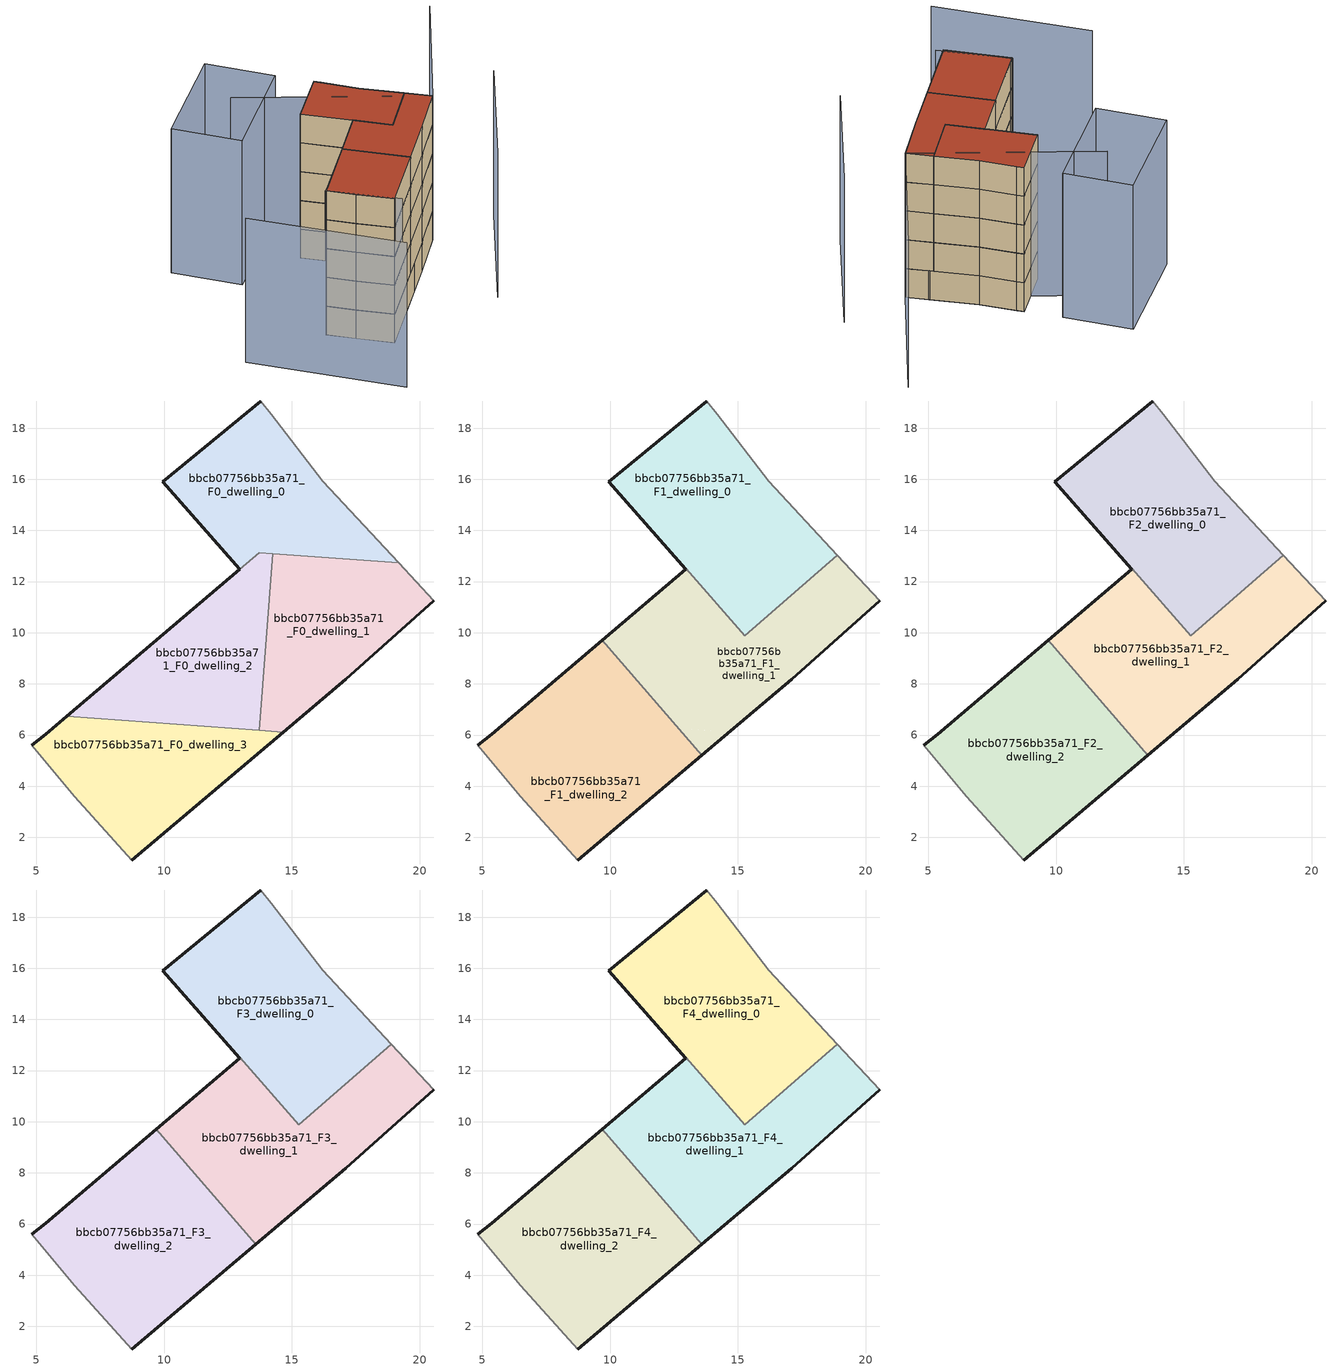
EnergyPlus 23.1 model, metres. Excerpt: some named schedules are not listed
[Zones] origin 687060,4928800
bbcb07756bb35a71_F0_dwelling_0
 floor ground (EU_floor_Construction): 19.17,12.73 16.2,15.92 14.19,18.55 13.79,19.06 9.94,15.91 12.95,12.48 13.72,13.13 z0
 wall outside (EU_wall_Construction): 12.95,12.48 9.94,15.91 13.79,19.06 z0:3
 wall adiabatic (EU_wall_Construction): 13.79,19.06 14.19,18.55 16.2,15.92 19.17,12.73 z0:3
 wall to bbcb07756bb35a71_F0_dwelling_1 (EU_wall_Construction): 19.17,12.73 14.24,13.09 z0:3
 wall to bbcb07756bb35a71_F0_dwelling_2 (EU_wall_Construction): 13.72,13.13 12.96,12.48 / 14.24,13.09 13.73,13.13 z0:3
bbcb07756bb35a71_F0_dwelling_1
 floor ground (EU_floor_Construction): 17.1,8.17 20.55,11.25 19.17,12.73 14.24,13.09 13.73,6.18 14.67,6.12 z0
 wall outside (EU_wall_Construction): 20.55,11.25 17.1,8.17 14.67,6.12 z0:3
 wall adiabatic (EU_wall_Construction): 19.17,12.73 20.55,11.25 z0:3
 wall to bbcb07756bb35a71_F0_dwelling_2 (EU_wall_Construction): 13.73,6.18 14.24,13.09 z0:3
 wall to bbcb07756bb35a71_F0_dwelling_3 (EU_wall_Construction): 14.67,6.12 13.73,6.18 z0:3
bbcb07756bb35a71_F0_dwelling_2
 floor ground (EU_floor_Construction): 13.73,6.18 14.24,13.09 13.72,13.13 6.2,6.74 z0
 wall outside (EU_wall_Construction): 6.2,6.74 12.96,12.48 z0:3
 wall to bbcb07756bb35a71_F0_dwelling_3 (EU_wall_Construction): 13.73,6.18 6.2,6.74 z0:3
bbcb07756bb35a71_F0_dwelling_3
 floor ground (EU_floor_Construction): 14.67,6.12 6.2,6.74 5.38,6.03 4.83,5.6 6.52,3.59 8.74,1.11 z0
 wall outside (EU_wall_Construction): 4.83,5.6 5.38,6.03 6.2,6.74 / 14.67,6.12 8.74,1.11 z0:3
 wall adiabatic (EU_wall_Construction): 8.74,1.11 6.52,3.59 4.83,5.6 z0:3
bbcb07756bb35a71_F1_dwelling_0
 floor to bbcb07756bb35a71_F0_dwelling_0 (EU_floor_Construction): 18.6,12.77 18.89,13.03 16.2,15.92 14.19,18.55 13.79,19.06 9.95,15.91 12.95,12.48 13.72,13.13 z3
 floor to bbcb07756bb35a71_F0_dwelling_1 (EU_floor_Construction): 18.6,12.77 14.24,13.09 14.1,11.22 15.26,9.89 z3
 floor to bbcb07756bb35a71_F0_dwelling_2 (EU_floor_Construction): 14.1,11.22 14.24,13.09 13.73,13.13 12.99,12.51 z3
 wall outside (EU_wall_Construction): 12.95,12.48 9.95,15.91 13.79,19.06 z3:6
 wall adiabatic (EU_wall_Construction): 13.79,19.06 14.19,18.55 16.2,15.92 18.89,13.03 z3:6
 wall to bbcb07756bb35a71_F1_dwelling_1 (EU_wall_Construction): 18.89,13.03 15.26,9.89 / 15.26,9.88 12.99,12.51 12.95,12.48 z3:6
bbcb07756bb35a71_F1_dwelling_1
 floor to bbcb07756bb35a71_F0_dwelling_1 (EU_floor_Construction): 17.1,8.17 20.55,11.25 19.17,12.73 18.6,12.77 15.26,9.89 14.1,11.22 13.73,6.18 14.67,6.12 z3
 floor to bbcb07756bb35a71_F0_dwelling_0 (EU_floor_Construction): 19.17,12.73 18.89,13.03 18.6,12.77 z3
 floor to bbcb07756bb35a71_F0_dwelling_2 (EU_floor_Construction): 13.73,6.18 14.1,11.22 12.99,12.51 9.7,9.71 12.68,6.26 z3
 floor to bbcb07756bb35a71_F0_dwelling_3 (EU_floor_Construction): 14.67,6.12 12.68,6.26 13.6,5.21 z3
 wall outside (EU_wall_Construction): 9.7,9.71 12.95,12.48 / 20.55,11.25 17.1,8.17 13.6,5.21 z3:6
 wall to bbcb07756bb35a71_F1_dwelling_2 (EU_wall_Construction): 13.6,5.21 9.7,9.71 z3:6
 wall adiabatic (EU_wall_Construction): 18.89,13.03 20.55,11.25 z3:6
bbcb07756bb35a71_F1_dwelling_2
 floor to bbcb07756bb35a71_F0_dwelling_2 (EU_floor_Construction): 12.68,6.26 9.7,9.71 6.2,6.74 z3
 floor to bbcb07756bb35a71_F0_dwelling_3 (EU_floor_Construction): 13.6,5.21 12.68,6.26 6.2,6.74 5.38,6.03 4.83,5.6 6.52,3.59 8.74,1.11 z3
 wall outside (EU_wall_Construction): 4.83,5.6 5.38,6.03 9.7,9.71 / 13.6,5.21 8.74,1.11 z3:6
 wall adiabatic (EU_wall_Construction): 8.74,1.11 6.52,3.59 4.83,5.6 z3:6
bbcb07756bb35a71_F2_dwelling_0
 floor to bbcb07756bb35a71_F1_dwelling_0 (EU_floor_Construction): 18.89,13.03 16.2,15.92 14.19,18.55 13.79,19.06 9.95,15.91 12.95,12.48 12.99,12.51 15.26,9.88 z6
 wall outside (EU_wall_Construction): 12.95,12.48 9.95,15.91 13.79,19.06 z6:9
 wall adiabatic (EU_wall_Construction): 13.79,19.06 14.19,18.55 16.2,15.92 18.89,13.03 z6:9
 wall to bbcb07756bb35a71_F2_dwelling_1 (EU_wall_Construction): 18.89,13.03 15.26,9.89 / 15.26,9.88 12.99,12.51 12.95,12.48 z6:9
bbcb07756bb35a71_F2_dwelling_1
 floor to bbcb07756bb35a71_F1_dwelling_1 (EU_floor_Construction): 17.1,8.17 20.55,11.25 18.89,13.03 15.26,9.89 12.99,12.51 12.95,12.48 9.7,9.71 13.6,5.21 z6
 wall outside (EU_wall_Construction): 9.7,9.71 12.95,12.48 / 20.55,11.25 17.1,8.17 13.6,5.21 z6:9
 wall to bbcb07756bb35a71_F2_dwelling_2 (EU_wall_Construction): 13.6,5.21 9.7,9.71 z6:9
 wall adiabatic (EU_wall_Construction): 18.89,13.03 20.55,11.25 z6:9
bbcb07756bb35a71_F2_dwelling_2
 floor to bbcb07756bb35a71_F1_dwelling_2 (EU_floor_Construction): 13.6,5.21 9.7,9.71 5.38,6.03 4.83,5.6 6.52,3.59 8.74,1.11 z6
 wall outside (EU_wall_Construction): 4.83,5.6 5.38,6.03 9.7,9.71 / 13.6,5.21 8.74,1.11 z6:9
 wall adiabatic (EU_wall_Construction): 8.74,1.11 6.52,3.59 4.83,5.6 z6:9
bbcb07756bb35a71_F3_dwelling_0
 floor to bbcb07756bb35a71_F2_dwelling_0 (EU_floor_Construction): 18.89,13.03 16.2,15.92 14.19,18.55 13.79,19.06 9.95,15.91 12.95,12.48 12.99,12.51 15.26,9.88 z9
 wall outside (EU_wall_Construction): 12.95,12.48 9.95,15.91 13.79,19.06 z9:12
 wall adiabatic (EU_wall_Construction): 13.79,19.06 14.19,18.55 16.2,15.92 18.89,13.03 z9:12
 wall to bbcb07756bb35a71_F3_dwelling_1 (EU_wall_Construction): 18.89,13.03 15.26,9.89 / 15.26,9.88 12.99,12.51 12.95,12.48 z9:12
bbcb07756bb35a71_F3_dwelling_1
 floor to bbcb07756bb35a71_F2_dwelling_1 (EU_floor_Construction): 17.1,8.17 20.55,11.25 18.89,13.03 15.26,9.89 12.99,12.51 12.95,12.48 9.7,9.71 13.6,5.21 z9
 wall outside (EU_wall_Construction): 9.7,9.71 12.95,12.48 / 20.55,11.25 17.1,8.17 13.6,5.21 z9:12
 wall to bbcb07756bb35a71_F3_dwelling_2 (EU_wall_Construction): 13.6,5.21 9.7,9.71 z9:12
 wall adiabatic (EU_wall_Construction): 18.89,13.03 20.55,11.25 z9:12
bbcb07756bb35a71_F3_dwelling_2
 floor to bbcb07756bb35a71_F2_dwelling_2 (EU_floor_Construction): 13.6,5.21 9.7,9.71 5.38,6.03 4.83,5.6 6.52,3.59 8.74,1.11 z9
 wall outside (EU_wall_Construction): 4.83,5.6 5.38,6.03 9.7,9.71 / 13.6,5.21 8.74,1.11 z9:12
 wall adiabatic (EU_wall_Construction): 8.74,1.11 6.52,3.59 4.83,5.6 z9:12
bbcb07756bb35a71_F4_dwelling_0
 floor to bbcb07756bb35a71_F3_dwelling_0 (EU_floor_Construction): 18.89,13.03 16.2,15.92 14.19,18.55 13.79,19.06 9.95,15.91 12.95,12.48 12.99,12.51 15.26,9.88 z12
 wall outside (EU_wall_Construction): 12.95,12.48 9.95,15.91 13.79,19.06 z12:15
 wall adiabatic (EU_wall_Construction): 13.79,19.06 14.19,18.55 16.2,15.92 18.89,13.03 z12:15
 wall to bbcb07756bb35a71_F4_dwelling_1 (EU_wall_Construction): 18.89,13.03 15.26,9.89 / 15.26,9.88 12.99,12.51 12.95,12.48 z12:15
 roof outside (EU_roof_Construction): 16.2,15.92 18.89,13.03 15.26,9.88 12.99,12.51 12.95,12.48 9.95,15.91 13.79,19.06 14.19,18.55 z15
bbcb07756bb35a71_F4_dwelling_1
 floor to bbcb07756bb35a71_F3_dwelling_1 (EU_floor_Construction): 17.1,8.17 20.55,11.25 18.89,13.03 15.26,9.89 12.99,12.51 12.95,12.48 9.7,9.71 13.6,5.21 z12
 wall outside (EU_wall_Construction): 9.7,9.71 12.95,12.48 / 20.55,11.25 17.1,8.17 13.6,5.21 z12:15
 wall to bbcb07756bb35a71_F4_dwelling_2 (EU_wall_Construction): 13.6,5.21 9.7,9.71 z12:15
 wall adiabatic (EU_wall_Construction): 18.89,13.03 20.55,11.25 z12:15
 roof outside (EU_roof_Construction): 18.89,13.03 20.55,11.25 17.1,8.17 13.6,5.21 9.7,9.71 12.95,12.48 12.99,12.51 15.26,9.89 z15
bbcb07756bb35a71_F4_dwelling_2
 floor to bbcb07756bb35a71_F3_dwelling_2 (EU_floor_Construction): 13.6,5.21 9.7,9.71 5.38,6.03 4.83,5.6 6.52,3.59 8.74,1.11 z12
 wall outside (EU_wall_Construction): 4.83,5.6 5.38,6.03 9.7,9.71 / 13.6,5.21 8.74,1.11 z12:15
 wall adiabatic (EU_wall_Construction): 8.74,1.11 6.52,3.59 4.83,5.6 z12:15
 roof outside (EU_roof_Construction): 9.7,9.71 13.6,5.21 8.74,1.11 6.52,3.59 4.83,5.6 5.38,6.03 z15
shading: -3.03,6.51 5.63,-4.64 / 4.77,5.66 9.29,0.78 / 19.78,1.16 26.89,11.03 / 28.34,21.88 20.54,11.25 / 20.54,11.25 6.7,21.41 / 3.64,15.78 -0.06,20.83 / -0.06,20.83 8,26.73 / 8,26.73 11.69,21.68 / 11.69,21.68 3.64,15.78 z0:15
[Building]
EU S2 Campaign: North Axis=0; Terrain=City; Solar Distribution=FullExterior
[Site:Location]
Bologna: Latitude=44.5; Longitude=11.25; Time Zone=1; Elevation=37
[SizingPeriod:WeatherFileDays]
AnnualSizingPeriod: Begin Month=1; Begin Day of Month=1; End Month=12; End Day of Month=31; Day of Week for Start Day=Monday; Use Weather File Daylight Saving Period=No; Use Weather File Rain and Snow Indicators=No
[MATERIAL]
EU_InternalMass_Material: Roughness=MediumRough; Thickness=0.1; Conductivity=1; Density=1800; Specific Heat=900; Thermal Absorptance=0.9; Solar Absorptance=0.7; Visible Absorptance=0.7
[MATERIAL:NOMASS] Roughness=MediumRough; Thermal Absorptance=0.9; Solar Absorptance=0.7; Visible Absorptance=0.7
Name | Thermal Resistance
EU_wall_NoMass | 0.905828
EU_roof_NoMass | 0.37593
EU_floor_NoMass | 0.67114
[CONSTRUCTION]
EU_wall_Construction: EU_wall_NoMass
EU_roof_Construction: EU_roof_NoMass
EU_floor_Construction: EU_floor_NoMass
EU_InternalMass_Construction: EU_InternalMass_Material
[ZONE] Type=1; Multiplier=1; Ceiling Height=autocalculate; Floor Area=autocalculate; Part of Total Floor Area=Yes
Name | Volume
bbcb07756bb35a71_F0_dwelling_0 | 86.926
bbcb07756bb35a71_F1_dwelling_0; bbcb07756bb35a71_F2_dwelling_0; bbcb07756bb35a71_F3_dwelling_0; bbcb07756bb35a71_F4_dwelling_0 | 114.656
bbcb07756bb35a71_F0_dwelling_1; bbcb07756bb35a71_F0_dwelling_3 | 85.3967
bbcb07756bb35a71_F1_dwelling_1; bbcb07756bb35a71_F2_dwelling_1; bbcb07756bb35a71_F3_dwelling_1; bbcb07756bb35a71_F4_dwelling_1 | 113.115
bbcb07756bb35a71_F0_dwelling_2 | 83.8689
bbcb07756bb35a71_F1_dwelling_2; bbcb07756bb35a71_F2_dwelling_2; bbcb07756bb35a71_F3_dwelling_2; bbcb07756bb35a71_F4_dwelling_2 | 113.865
[INTERNALMASS] Construction=EU_InternalMass_Construction
Name | Zone or ZoneList | Surface Area
bbcb07756bb35a71_F0_dwelling_0_EU_InternalMass | bbcb07756bb35a71_F0_dwelling_0 | 28.9767
bbcb07756bb35a71_F0_dwelling_1_EU_InternalMass | bbcb07756bb35a71_F0_dwelling_1 | 28.4665
bbcb07756bb35a71_F0_dwelling_2_EU_InternalMass | bbcb07756bb35a71_F0_dwelling_2 | 27.9644
bbcb07756bb35a71_F0_dwelling_3_EU_InternalMass | bbcb07756bb35a71_F0_dwelling_3 | 28.4658
bbcb07756bb35a71_F1_dwelling_0_EU_InternalMass | bbcb07756bb35a71_F1_dwelling_0 | 38.2222
bbcb07756bb35a71_F1_dwelling_1_EU_InternalMass | bbcb07756bb35a71_F1_dwelling_1 | 37.697
bbcb07756bb35a71_F1_dwelling_2_EU_InternalMass | bbcb07756bb35a71_F1_dwelling_2 | 37.955
bbcb07756bb35a71_F2_dwelling_0_EU_InternalMass | bbcb07756bb35a71_F2_dwelling_0 | 38.2222
bbcb07756bb35a71_F2_dwelling_1_EU_InternalMass | bbcb07756bb35a71_F2_dwelling_1 | 37.697
bbcb07756bb35a71_F2_dwelling_2_EU_InternalMass | bbcb07756bb35a71_F2_dwelling_2 | 37.955
bbcb07756bb35a71_F3_dwelling_0_EU_InternalMass | bbcb07756bb35a71_F3_dwelling_0 | 38.2222
bbcb07756bb35a71_F3_dwelling_1_EU_InternalMass | bbcb07756bb35a71_F3_dwelling_1 | 37.697
bbcb07756bb35a71_F3_dwelling_2_EU_InternalMass | bbcb07756bb35a71_F3_dwelling_2 | 37.955
bbcb07756bb35a71_F4_dwelling_0_EU_InternalMass | bbcb07756bb35a71_F4_dwelling_0 | 38.2222
bbcb07756bb35a71_F4_dwelling_1_EU_InternalMass | bbcb07756bb35a71_F4_dwelling_1 | 37.697
bbcb07756bb35a71_F4_dwelling_2_EU_InternalMass | bbcb07756bb35a71_F4_dwelling_2 | 37.955
[OTHEREQUIPMENT] Fuel Type=Electricity; Design Level Calculation Method=Watts/Area; Power per Zone Floor Area=1; Fraction Latent=0; Fraction Radiant=0; Fraction Lost=0; Carbon Dioxide Generation Rate=0; EndUse Subcategory=EU_Step8_InternalGains
Name | Zone or ZoneList or Space or SpaceList | Schedule
EU_Step8_InternalGain_bbcb07756bb35a71_F0_dwelling_0_f000 | bbcb07756bb35a71_F0_dwelling_0 | EU_Step8_GainSchedule_bbcb07756bb35a71_F0_dwelling_0_f000
EU_Step8_InternalGain_bbcb07756bb35a71_F0_dwelling_1_f000 | bbcb07756bb35a71_F0_dwelling_1 | EU_Step8_GainSchedule_bbcb07756bb35a71_F0_dwelling_1_f000
EU_Step8_InternalGain_bbcb07756bb35a71_F0_dwelling_2_f000 | bbcb07756bb35a71_F0_dwelling_2 | EU_Step8_GainSchedule_bbcb07756bb35a71_F0_dwelling_2_f000
EU_Step8_InternalGain_bbcb07756bb35a71_F0_dwelling_3_f000 | bbcb07756bb35a71_F0_dwelling_3 | EU_Step8_GainSchedule_bbcb07756bb35a71_F0_dwelling_3_f000
EU_Step8_InternalGain_bbcb07756bb35a71_F1_dwelling_0_f000 | bbcb07756bb35a71_F1_dwelling_0 | EU_Step8_GainSchedule_bbcb07756bb35a71_F1_dwelling_0_f000
EU_Step8_InternalGain_bbcb07756bb35a71_F1_dwelling_1_f000 | bbcb07756bb35a71_F1_dwelling_1 | EU_Step8_GainSchedule_bbcb07756bb35a71_F1_dwelling_1_f000
EU_Step8_InternalGain_bbcb07756bb35a71_F1_dwelling_2_f000 | bbcb07756bb35a71_F1_dwelling_2 | EU_Step8_GainSchedule_bbcb07756bb35a71_F1_dwelling_2_f000
EU_Step8_InternalGain_bbcb07756bb35a71_F2_dwelling_0_f000 | bbcb07756bb35a71_F2_dwelling_0 | EU_Step8_GainSchedule_bbcb07756bb35a71_F2_dwelling_0_f000
EU_Step8_InternalGain_bbcb07756bb35a71_F2_dwelling_1_f000 | bbcb07756bb35a71_F2_dwelling_1 | EU_Step8_GainSchedule_bbcb07756bb35a71_F2_dwelling_1_f000
EU_Step8_InternalGain_bbcb07756bb35a71_F2_dwelling_2_f000 | bbcb07756bb35a71_F2_dwelling_2 | EU_Step8_GainSchedule_bbcb07756bb35a71_F2_dwelling_2_f000
EU_Step8_InternalGain_bbcb07756bb35a71_F3_dwelling_0_f000 | bbcb07756bb35a71_F3_dwelling_0 | EU_Step8_GainSchedule_bbcb07756bb35a71_F3_dwelling_0_f000
EU_Step8_InternalGain_bbcb07756bb35a71_F3_dwelling_1_f000 | bbcb07756bb35a71_F3_dwelling_1 | EU_Step8_GainSchedule_bbcb07756bb35a71_F3_dwelling_1_f000
EU_Step8_InternalGain_bbcb07756bb35a71_F3_dwelling_2_f000 | bbcb07756bb35a71_F3_dwelling_2 | EU_Step8_GainSchedule_bbcb07756bb35a71_F3_dwelling_2_f000
EU_Step8_InternalGain_bbcb07756bb35a71_F4_dwelling_0_f000 | bbcb07756bb35a71_F4_dwelling_0 | EU_Step8_GainSchedule_bbcb07756bb35a71_F4_dwelling_0_f000
EU_Step8_InternalGain_bbcb07756bb35a71_F4_dwelling_1_f000 | bbcb07756bb35a71_F4_dwelling_1 | EU_Step8_GainSchedule_bbcb07756bb35a71_F4_dwelling_1_f000
EU_Step8_InternalGain_bbcb07756bb35a71_F4_dwelling_2_f000 | bbcb07756bb35a71_F4_dwelling_2 | EU_Step8_GainSchedule_bbcb07756bb35a71_F4_dwelling_2_f000
[ZONEVENTILATION:DESIGNFLOWRATE] Schedule=EU_AlwaysOn; Design Flow Rate Calculation Method=AirChanges/Hour; Air Changes per Hour=0.73129; Ventilation Type=Natural; Fan Pressure Rise=0; Fan Total Efficiency=1; Constant Term Coefficient=1; Temperature Term Coefficient=0; Velocity Term Coefficient=0; Velocity Squared Term Coefficient=0; Minimum Indoor Temperature=-100; Maximum Indoor Temperature=100; Delta Temperature=-100; Minimum Outdoor Temperature=-100; Maximum Outdoor Temperature=100; Maximum Wind Speed=40
Name | Zone or ZoneList or Space or SpaceList
EU_ConstantAir_bbcb07756bb35a71_F0_dwelling_0 | bbcb07756bb35a71_F0_dwelling_0
EU_ConstantAir_bbcb07756bb35a71_F0_dwelling_1 | bbcb07756bb35a71_F0_dwelling_1
EU_ConstantAir_bbcb07756bb35a71_F0_dwelling_2 | bbcb07756bb35a71_F0_dwelling_2
EU_ConstantAir_bbcb07756bb35a71_F0_dwelling_3 | bbcb07756bb35a71_F0_dwelling_3
EU_ConstantAir_bbcb07756bb35a71_F1_dwelling_0 | bbcb07756bb35a71_F1_dwelling_0
EU_ConstantAir_bbcb07756bb35a71_F1_dwelling_1 | bbcb07756bb35a71_F1_dwelling_1
EU_ConstantAir_bbcb07756bb35a71_F1_dwelling_2 | bbcb07756bb35a71_F1_dwelling_2
EU_ConstantAir_bbcb07756bb35a71_F2_dwelling_0 | bbcb07756bb35a71_F2_dwelling_0
EU_ConstantAir_bbcb07756bb35a71_F2_dwelling_1 | bbcb07756bb35a71_F2_dwelling_1
EU_ConstantAir_bbcb07756bb35a71_F2_dwelling_2 | bbcb07756bb35a71_F2_dwelling_2
EU_ConstantAir_bbcb07756bb35a71_F3_dwelling_0 | bbcb07756bb35a71_F3_dwelling_0
EU_ConstantAir_bbcb07756bb35a71_F3_dwelling_1 | bbcb07756bb35a71_F3_dwelling_1
EU_ConstantAir_bbcb07756bb35a71_F3_dwelling_2 | bbcb07756bb35a71_F3_dwelling_2
EU_ConstantAir_bbcb07756bb35a71_F4_dwelling_0 | bbcb07756bb35a71_F4_dwelling_0
EU_ConstantAir_bbcb07756bb35a71_F4_dwelling_1 | bbcb07756bb35a71_F4_dwelling_1
EU_ConstantAir_bbcb07756bb35a71_F4_dwelling_2 | bbcb07756bb35a71_F4_dwelling_2
[HVACTEMPLATE:THERMOSTAT] Constant Heating Setpoint=20; Constant Cooling Setpoint=50
EU_HeatOnly_bbcb07756bb35a71_F0_dwelling_0; EU_HeatOnly_bbcb07756bb35a71_F0_dwelling_1; EU_HeatOnly_bbcb07756bb35a71_F0_dwelling_2; EU_HeatOnly_bbcb07756bb35a71_F0_dwelling_3; EU_HeatOnly_bbcb07756bb35a71_F1_dwelling_0; EU_HeatOnly_bbcb07756bb35a71_F1_dwelling_1; EU_HeatOnly_bbcb07756bb35a71_F1_dwelling_2; EU_HeatOnly_bbcb07756bb35a71_F2_dwelling_0; EU_HeatOnly_bbcb07756bb35a71_F2_dwelling_1; EU_HeatOnly_bbcb07756bb35a71_F2_dwelling_2; EU_HeatOnly_bbcb07756bb35a71_F3_dwelling_0; EU_HeatOnly_bbcb07756bb35a71_F3_dwelling_1; EU_HeatOnly_bbcb07756bb35a71_F3_dwelling_2; EU_HeatOnly_bbcb07756bb35a71_F4_dwelling_0; EU_HeatOnly_bbcb07756bb35a71_F4_dwelling_1; EU_HeatOnly_bbcb07756bb35a71_F4_dwelling_2
[HVACTEMPLATE:ZONE:IDEALLOADSAIRSYSTEM] System Availability Schedule=EU_AlwaysOn; Maximum Heating Supply Air Temperature=50; Minimum Cooling Supply Air Temperature=13; Maximum Heating Supply Air Humidity Ratio=0.0156; Minimum Cooling Supply Air Humidity Ratio=0.0077; Heating Limit=NoLimit; Cooling Limit=NoLimit; Heating Availability Schedule=EU_AlwaysOn; Cooling Availability Schedule=EU_CoolingOff; Dehumidification Control Type=ConstantSensibleHeatRatio; Cooling Sensible Heat Ratio=0.7; Dehumidification Setpoint=60; Humidification Control Type=None; Humidification Setpoint=30; Outdoor Air Method=None; Outdoor Air Flow Rate per Person=0.00944; Outdoor Air Flow Rate per Zone Floor Area=0; Outdoor Air Flow Rate per Zone=0; Demand Controlled Ventilation Type=None; Outdoor Air Economizer Type=NoEconomizer; Heat Recovery Type=None; Sensible Heat Recovery Effectiveness=0.7; Latent Heat Recovery Effectiveness=0.65
Name | Template Thermostat
bbcb07756bb35a71_F0_dwelling_0 | EU_HeatOnly_bbcb07756bb35a71_F0_dwelling_0
bbcb07756bb35a71_F0_dwelling_1 | EU_HeatOnly_bbcb07756bb35a71_F0_dwelling_1
bbcb07756bb35a71_F0_dwelling_2 | EU_HeatOnly_bbcb07756bb35a71_F0_dwelling_2
